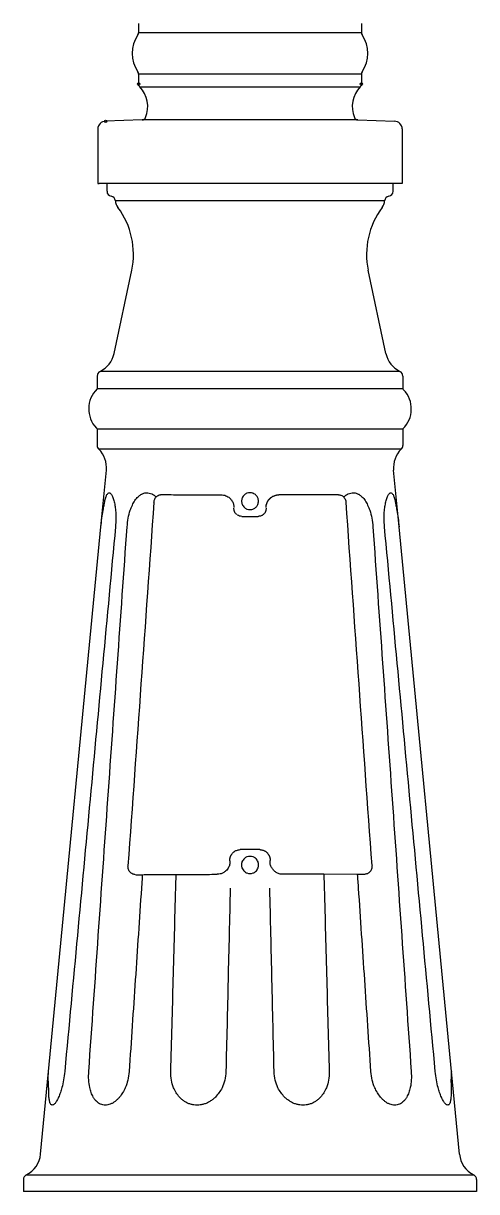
# Model space of a CAD drawing. Extents: x 0 to 170, y 0 to 429.
# Drawn here: x 51.5 to 79.7, y 42.4 to 115 of the extents above; entities that cross this region are included whole.
import ezdxf

# ---------------------------------------------------------------- set-up
doc = ezdxf.new("R2010")
doc.units = 0
doc.layers.add('LIVELLO_1', color=160, linetype='Continuous')

# ---------------------------------------------------------------- blocks, each defined once
blk = doc.blocks.new('AI9-BLK1')
at = {"layer": 'LIVELLO_1', "color": 7}
for p, q in [((-26.012, -99.455), (-26.012, -100.033)), ((-12.157, -99.455), (-12.157, -100.033)), ((-12.157, -100.033), (-26.012, -100.033)), ((-26.012, -102.605), (-26.012, -103.23)), ((-12.157, -102.605), (-26.012, -102.605)), ((-12.157, -102.605), (-12.157, -103.23)), ((-25.944, -103.4), (-12.227, -103.4)), ((-25.79, -105.456), (-28.067, -105.539)), ((-24.752, -105.456), (-25.79, -105.456)), ((-13.418, -105.456), (-24.752, -105.456)), ((-12.381, -105.456), (-13.418, -105.456)), ((-12.381, -105.456), (-10.104, -105.539)), ((-28.551, -106.02), (-28.551, -109.403)), ((-9.62, -106.02), (-9.62, -109.403)), ((-28.551, -109.403), (-28.475, -109.403)), ((-19.085, -109.403), (-28.475, -109.403)), ((-27.978, -109.889), (-27.978, -109.403)), ((-10.191, -109.403), (-27.978, -109.403)), ((-9.774, -109.403), (-19.085, -109.403)), ((-10.191, -109.889), (-10.191, -109.403)), ((-9.62, -109.403), (-9.774, -109.403)), ((-10.711, -110.489), (-27.459, -110.489)), ((-27.542, -119.979), (-26.441, -114.803)), ((-10.63, -119.979), (-11.73, -114.803)), ((-9.761, -121.088), (-28.41, -121.088)), ((-28.59, -121.376), (-28.59, -122.18)), ((-9.58, -121.376), (-9.58, -122.18)), ((-9.58, -122.18), (-28.59, -122.18)), ((-28.59, -124.662), (-28.59, -125.697)), ((-28.59, -124.662), (-9.58, -124.662)), ((-9.58, -124.662), (-9.58, -125.697)), ((-9.677, -125.921), (-28.493, -125.921)), ((-28.358, -130.754), (-28.017, -127.229)), ((-9.814, -130.754), (-10.152, -127.229)), ((-16.191, -128.762), (-17.283, -128.762)), ((-15.858, -128.762), (-16.191, -128.762)), ((-14.688, -128.762), (-15.858, -128.762)), ((-13.582, -128.758), (-14.688, -128.762)), ((-19.599, -130.102), (-18.854, -130.102)), ((-18.854, -130.102), (-18.572, -130.102)), ((-31.617, -164.602), (-28.358, -130.754)), ((-6.552, -164.602), (-9.814, -130.754)), ((-18.478, -150.813), (-19.69, -150.813)), ((-14.493, -152.345), (-17.039, -152.345)), ((-12.392, -152.35), (-14.493, -152.345)), ((-11.958, -152.35), (-12.392, -152.35)), ((-32.111, -169.737), (-31.617, -164.602)), ((-6.057, -169.737), (-6.552, -164.602)), ((-33.181, -171.318), (-33.181, -172.071)), ((-33.001, -171.028), (-5.168, -171.028)), ((-4.99, -171.318), (-4.99, -172.071)), ((-4.99, -172.071), (-33.181, -172.071))]:
    blk.add_line(p, q, dxfattribs=at)
for points in [[(-24.564, -128.743), (-24.494, -128.743), (-24.427, -128.743)], [(-25.991, -152.369), (-25.885, -152.369), (-25.782, -152.369)]]:
    blk.add_lwpolyline(points, dxfattribs=at)
for centre, major_axis, ratio in [((-26.012, -103.23), (0.0005, -0.0765), 0.977455), ((-12.159, -103.23), (0.0016, -0.0765), 0.976128), ((-28.066, -105.539), (0.0753, 0), 0.984077)]:
    blk.add_ellipse(centre, major_axis=major_axis, ratio=ratio, dxfattribs=at)
for points in [[(-26.055, -100.175), (-26.534, -100.862), (-26.534, -101.778), (-26.055, -102.471)], [(-26.055, -100.175), (-26.026, -100.133), (-26.012, -100.084), (-26.012, -100.033)], [(-12.157, -100.033), (-12.157, -100.084), (-12.142, -100.133), (-12.114, -100.175)], [(-12.114, -102.471), (-11.635, -101.778), (-11.635, -100.862), (-12.114, -100.175)], [(-26.012, -102.605), (-26.012, -102.556), (-26.026, -102.507), (-26.055, -102.471)], [(-12.114, -102.471), (-12.142, -102.507), (-12.157, -102.556), (-12.157, -102.605)], [(-26.012, -103.23), (-26.012, -103.298), (-25.987, -103.357), (-25.944, -103.4)], [(-25.575, -105.308), (-25.308, -104.657), (-25.451, -103.906), (-25.944, -103.4)], [(-12.227, -103.4), (-12.718, -103.906), (-12.863, -104.657), (-12.594, -105.308)], [(-12.227, -103.4), (-12.182, -103.357), (-12.157, -103.298), (-12.157, -103.23)], [(-28.067, -105.539), (-28.334, -105.539), (-28.551, -105.755), (-28.551, -106.02)], [(-25.79, -105.456), (-25.695, -105.456), (-25.612, -105.397), (-25.575, -105.308)], [(-12.594, -105.308), (-12.559, -105.397), (-12.474, -105.456), (-12.381, -105.456)], [(-9.62, -106.02), (-9.62, -105.755), (-9.837, -105.539), (-10.104, -105.539)], [(-27.978, -109.889), (-27.978, -110.043), (-27.87, -110.175), (-27.717, -110.204)], [(-27.459, -110.489), (-27.472, -110.347), (-27.576, -110.23), (-27.717, -110.204)], [(-10.452, -110.204), (-10.593, -110.23), (-10.699, -110.347), (-10.711, -110.489)], [(-10.452, -110.204), (-10.299, -110.175), (-10.191, -110.043), (-10.191, -109.889)], [(-27.459, -110.489), (-27.443, -110.639), (-27.389, -110.777), (-27.3, -110.898)], [(-27.459, -110.489), (-27.443, -110.639), (-27.389, -110.777), (-27.3, -110.898)], [(-26.441, -114.803), (-26.15, -113.435), (-26.463, -112.013), (-27.3, -110.898)], [(-10.868, -110.898), (-11.706, -112.013), (-12.02, -113.435), (-11.73, -114.803)], [(-10.868, -110.898), (-10.781, -110.777), (-10.725, -110.639), (-10.711, -110.489)], [(-28.41, -121.088), (-27.963, -120.87), (-27.644, -120.46), (-27.542, -119.979)], [(-10.63, -119.979), (-10.527, -120.46), (-10.206, -120.87), (-9.761, -121.088)], [(-28.41, -121.088), (-28.52, -121.141), (-28.59, -121.258), (-28.59, -121.376)], [(-9.58, -121.376), (-9.58, -121.258), (-9.65, -121.141), (-9.761, -121.088)], [(-28.59, -125.697), (-28.59, -125.779), (-28.555, -125.864), (-28.493, -125.921)], [(-28.017, -127.229), (-27.971, -126.744), (-28.147, -126.263), (-28.493, -125.921)], [(-9.677, -125.921), (-10.024, -126.263), (-10.199, -126.744), (-10.152, -127.229)], [(-9.677, -125.921), (-9.615, -125.864), (-9.58, -125.779), (-9.58, -125.697)], [(-33.001, -171.028), (-32.502, -170.78), (-32.165, -170.294), (-32.111, -169.737)], [(-6.057, -169.737), (-6.005, -170.294), (-5.669, -170.78), (-5.168, -171.028)], [(-33.001, -171.028), (-33.112, -171.085), (-33.181, -171.195), (-33.181, -171.318)], [(-4.99, -171.318), (-4.99, -171.195), (-5.057, -171.085), (-5.168, -171.028)]]:
    blk.add_open_spline(points, degree=3, dxfattribs=at)
for points, knots in [([(-28.59, -122.18), (-29.274, -122.837), (-29.297, -123.924), (-28.638, -124.611), (-28.622, -124.628), (-28.607, -124.645), (-28.59, -124.662)], [0, 0, 0, 0, 1, 1, 1, 2, 2, 2, 2]), ([(-9.58, -124.662), (-8.895, -124.005), (-8.873, -122.913), (-9.531, -122.231), (-9.547, -122.21), (-9.563, -122.192), (-9.58, -122.18)], [0, 0, 0, 0, 1, 1, 1, 2, 2, 2, 2]), ([(-28.358, -130.754), (-28.338, -130.572), (-28.319, -130.394), (-28.293, -130.214), (-28.271, -130.051), (-28.245, -129.89), (-28.219, -129.73), (-28.201, -129.625), (-28.184, -129.519), (-28.164, -129.415), (-28.147, -129.315), (-28.128, -129.22), (-28.104, -129.122), (-28.095, -129.078), (-28.085, -129.033), (-28.071, -128.991), (-28.06, -128.946), (-28.048, -128.904), (-28.032, -128.864), (-28.023, -128.834), (-28.013, -128.809), (-28.002, -128.781), (-27.988, -128.753), (-27.971, -128.728), (-27.954, -128.709), (-27.939, -128.688), (-27.924, -128.671), (-27.902, -128.662), (-27.884, -128.645), (-27.863, -128.639), (-27.843, -128.639), (-27.822, -128.639), (-27.8, -128.645), (-27.783, -128.662), (-27.76, -128.671), (-27.743, -128.688), (-27.729, -128.709), (-27.708, -128.728), (-27.692, -128.753), (-27.677, -128.781), (-27.661, -128.804), (-27.65, -128.834), (-27.637, -128.864), (-27.619, -128.904), (-27.605, -128.946), (-27.59, -128.987), (-27.574, -129.033), (-27.563, -129.074), (-27.551, -129.122), (-27.526, -129.215), (-27.505, -129.315), (-27.487, -129.415), (-27.47, -129.519), (-27.455, -129.625), (-27.446, -129.73), (-27.431, -129.894), (-27.422, -130.055), (-27.424, -130.218), (-27.427, -130.394), (-27.439, -130.572), (-27.451, -130.754)], [0, 0, 0, 0, 1, 1, 1, 2, 2, 2, 3, 3, 3, 4, 4, 4, 5, 5, 5, 6, 6, 6, 7, 7, 7, 8, 8, 8, 9, 9, 9, 10, 10, 10, 11, 11, 11, 12, 12, 12, 13, 13, 13, 14, 14, 14, 15, 15, 15, 16, 16, 16, 17, 17, 17, 18, 18, 18, 19, 19, 19, 20, 20, 20, 20]), ([(-26.728, -130.754), (-26.71, -130.568), (-26.691, -130.386), (-26.66, -130.208), (-26.627, -130.042), (-26.586, -129.879), (-26.532, -129.72), (-26.493, -129.61), (-26.447, -129.504), (-26.399, -129.402), (-26.352, -129.303), (-26.302, -129.209), (-26.241, -129.116), (-26.215, -129.074), (-26.185, -129.033), (-26.152, -128.991), (-26.12, -128.953), (-26.085, -128.914), (-26.049, -128.881), (-26.02, -128.853), (-25.991, -128.828), (-25.962, -128.804), (-25.931, -128.785), (-25.902, -128.764), (-25.875, -128.745)], [0, 0, 0, 0, 1, 1, 1, 2, 2, 2, 3, 3, 3, 4, 4, 4, 5, 5, 5, 6, 6, 6, 7, 7, 7, 8, 8, 8, 8]), ([(-25.059, -129.209), (-25.328, -132.974), (-25.597, -136.745), (-25.865, -140.514), (-26.134, -144.282), (-26.404, -148.053), (-26.673, -151.824)], [0, 0, 0, 0, 1, 1, 1, 2, 2, 2, 2]), ([(-25.875, -128.745), (-25.853, -128.732), (-25.831, -128.721), (-25.811, -128.711), (-25.788, -128.702), (-25.761, -128.688), (-25.736, -128.677), (-25.703, -128.669), (-25.664, -128.656), (-25.627, -128.645), (-25.59, -128.639), (-25.548, -128.635), (-25.512, -128.635), (-25.455, -128.635), (-25.403, -128.639), (-25.347, -128.651), (-25.295, -128.669), (-25.241, -128.681), (-25.191, -128.702), (-25.156, -128.719), (-25.123, -128.734), (-25.093, -128.758), (-25.061, -128.774), (-25.03, -128.798), (-25.001, -128.821), (-24.984, -128.834), (-24.97, -128.847), (-24.952, -128.864), (-24.941, -128.874), (-24.93, -128.885), (-24.92, -128.891)], [0, 0, 0, 0, 1, 1, 1, 2, 2, 2, 3, 3, 3, 4, 4, 4, 5, 5, 5, 6, 6, 6, 7, 7, 7, 8, 8, 8, 9, 9, 9, 10, 10, 10, 10]), ([(-25.059, -129.209), (-25.054, -129.184), (-25.049, -129.162), (-25.045, -129.139), (-25.038, -129.116), (-25.036, -129.095), (-25.03, -129.074)], [0, 0, 0, 0, 1, 1, 1, 2, 2, 2, 2]), ([(-25.03, -129.074), (-25.017, -129.039), (-25.003, -129.008), (-24.987, -128.976), (-24.967, -128.946), (-24.943, -128.919), (-24.92, -128.891)], [0, 0, 0, 0, 1, 1, 1, 2, 2, 2, 2]), ([(-24.92, -128.891), (-24.893, -128.868), (-24.867, -128.838), (-24.837, -128.819), (-24.806, -128.798), (-24.771, -128.785), (-24.738, -128.77)], [0, 0, 0, 0, 1, 1, 1, 2, 2, 2, 2]), ([(-24.738, -128.77), (-24.711, -128.764), (-24.687, -128.762), (-24.661, -128.758), (-24.635, -128.751), (-24.609, -128.745), (-24.583, -128.743)], [0, 0, 0, 0, 1, 1, 1, 2, 2, 2, 2]), ([(-24.427, -128.743), (-24.231, -128.743), (-24.036, -128.745), (-23.841, -128.751), (-23.645, -128.751), (-23.452, -128.751), (-23.257, -128.753)], [0, 0, 0, 0, 1, 1, 1, 2, 2, 2, 2]), ([(-23.257, -128.753), (-23.257, -128.753), (-23.018, -128.753), (-23.018, -128.753), (-23.018, -128.753), (-22.74, -128.753), (-22.74, -128.753), (-22.74, -128.753), (-22.375, -128.753), (-22.375, -128.753), (-22.242, -128.758), (-22.108, -128.758), (-21.973, -128.758)], [0, 0, 0, 0, 1, 1, 1, 2, 2, 2, 3, 3, 3, 4, 4, 4, 4]), ([(-21.973, -128.758), (-21.973, -128.758), (-21.43, -128.758), (-21.43, -128.758), (-21.248, -128.762), (-21.068, -128.762), (-20.886, -128.762)], [0, 0, 0, 0, 1, 1, 1, 2, 2, 2, 2]), ([(-20.883, -128.762), (-20.832, -128.762), (-20.78, -128.764), (-20.73, -128.774), (-20.682, -128.781), (-20.632, -128.794), (-20.589, -128.815), (-20.543, -128.832), (-20.502, -128.853), (-20.461, -128.879), (-20.426, -128.897), (-20.393, -128.925), (-20.361, -128.951), (-20.332, -128.976), (-20.307, -129.002), (-20.28, -129.029), (-20.274, -129.039), (-20.266, -129.05), (-20.256, -129.061), (-20.25, -129.067), (-20.245, -129.074), (-20.239, -129.08)], [0, 0, 0, 0, 1, 1, 1, 2, 2, 2, 3, 3, 3, 4, 4, 4, 5, 5, 5, 6, 6, 6, 7, 7, 7, 7]), ([(-20.239, -129.08), (-20.2, -129.143), (-20.161, -129.205), (-20.135, -129.269), (-20.111, -129.336), (-20.098, -129.408), (-20.085, -129.48)], [0, 0, 0, 0, 1, 1, 1, 2, 2, 2, 2]), ([(-19.085, -128.626), (-19.149, -128.628), (-19.214, -128.635), (-19.273, -128.656), (-19.33, -128.677), (-19.38, -128.709), (-19.425, -128.751), (-19.458, -128.781), (-19.488, -128.811), (-19.514, -128.851), (-19.541, -128.887), (-19.56, -128.925), (-19.577, -128.967), (-19.588, -128.997), (-19.597, -129.029), (-19.603, -129.061), (-19.607, -129.086), (-19.612, -129.122), (-19.612, -129.152), (-19.612, -129.184), (-19.607, -129.215), (-19.603, -129.245), (-19.597, -129.277), (-19.588, -129.309), (-19.577, -129.336), (-19.56, -129.377), (-19.541, -129.415), (-19.514, -129.451), (-19.488, -129.487), (-19.458, -129.525), (-19.425, -129.55), (-19.38, -129.591), (-19.33, -129.625), (-19.273, -129.644), (-19.214, -129.667), (-19.149, -129.673), (-19.085, -129.678)], [0, 0, 0, 0, 1, 1, 1, 2, 2, 2, 3, 3, 3, 4, 4, 4, 5, 5, 5, 6, 6, 6, 7, 7, 7, 8, 8, 8, 9, 9, 9, 10, 10, 10, 11, 11, 11, 12, 12, 12, 12]), ([(-18.884, -128.664), (-18.917, -128.651), (-18.95, -128.639), (-18.982, -128.635), (-19.017, -128.628), (-19.05, -128.626), (-19.085, -128.626)], [0, 0, 0, 0, 1, 1, 1, 2, 2, 2, 2]), ([(-18.863, -129.627), (-18.835, -129.614), (-18.808, -129.601), (-18.783, -129.58), (-18.756, -129.568), (-18.733, -129.542), (-18.711, -129.521), (-18.687, -129.498), (-18.667, -129.472), (-18.648, -129.442), (-18.628, -129.415), (-18.613, -129.385), (-18.6, -129.351), (-18.588, -129.322), (-18.576, -129.29), (-18.57, -129.256), (-18.563, -129.222), (-18.559, -129.186), (-18.559, -129.152), (-18.559, -129.116), (-18.563, -129.08), (-18.57, -129.05), (-18.576, -129.01), (-18.585, -128.98), (-18.6, -128.951), (-18.613, -128.914), (-18.628, -128.887), (-18.648, -128.857), (-18.667, -128.828), (-18.689, -128.802), (-18.715, -128.779), (-18.739, -128.753), (-18.765, -128.732), (-18.793, -128.711), (-18.822, -128.694), (-18.854, -128.681), (-18.884, -128.664)], [0, 0, 0, 0, 1, 1, 1, 2, 2, 2, 3, 3, 3, 4, 4, 4, 5, 5, 5, 6, 6, 6, 7, 7, 7, 8, 8, 8, 9, 9, 9, 10, 10, 10, 11, 11, 11, 12, 12, 12, 12]), ([(-18.083, -129.48), (-18.079, -129.438), (-18.073, -129.402), (-18.064, -129.36), (-18.054, -129.322), (-18.038, -129.283), (-18.023, -129.245)], [0, 0, 0, 0, 1, 1, 1, 2, 2, 2, 2]), ([(-18.079, -129.442), (-18.073, -129.408), (-18.068, -129.373), (-18.06, -129.343), (-18.049, -129.311), (-18.035, -129.277), (-18.023, -129.245)], [0, 0, 0, 0, 1, 1, 1, 2, 2, 2, 2]), ([(-18.023, -129.245), (-18.023, -129.245), (-18.023, -129.243), (-18.021, -129.239), (-18.021, -129.239), (-18.019, -129.235), (-18.019, -129.235), (-18.019, -129.232), (-18.016, -129.228), (-18.016, -129.228), (-18.014, -129.226), (-18.014, -129.226), (-18.012, -129.222), (-18.012, -129.222), (-18.012, -129.22), (-18.01, -129.215), (-18.01, -129.215), (-18.008, -129.211), (-18.008, -129.209), (-18.008, -129.209), (-18.006, -129.205), (-18.004, -129.205), (-18.004, -129.201), (-18.004, -129.197), (-18.004, -129.197), (-18.001, -129.197), (-18.001, -129.192), (-18.001, -129.192), (-17.999, -129.19), (-17.996, -129.186), (-17.996, -129.186), (-17.996, -129.184), (-17.994, -129.184), (-17.992, -129.184), (-17.992, -129.18), (-17.992, -129.175), (-17.992, -129.175), (-17.99, -129.173), (-17.99, -129.173), (-17.988, -129.173), (-17.988, -129.169), (-17.986, -129.167), (-17.986, -129.167), (-17.986, -129.167), (-17.984, -129.162), (-17.982, -129.162), (-17.982, -129.16), (-17.982, -129.16), (-17.979, -129.156), (-17.979, -129.156), (-17.977, -129.152), (-17.977, -129.152), (-17.977, -129.152), (-17.975, -129.15), (-17.975, -129.146), (-17.975, -129.146), (-17.973, -129.146), (-17.971, -129.143), (-17.971, -129.143), (-17.971, -129.143), (-17.971, -129.139), (-17.967, -129.137), (-17.967, -129.137), (-17.967, -129.137), (-17.967, -129.137), (-17.964, -129.133), (-17.964, -129.133), (-17.962, -129.129), (-17.962, -129.127), (-17.96, -129.127), (-17.96, -129.127), (-17.96, -129.122), (-17.96, -129.122), (-17.958, -129.122), (-17.956, -129.122), (-17.956, -129.12), (-17.956, -129.116), (-17.954, -129.116), (-17.954, -129.116), (-17.951, -129.11), (-17.951, -129.11), (-17.951, -129.11), (-17.949, -129.107), (-17.946, -129.107), (-17.946, -129.103), (-17.946, -129.103), (-17.944, -129.103), (-17.944, -129.101), (-17.942, -129.101), (-17.942, -129.101), (-17.94, -129.097), (-17.94, -129.095), (-17.94, -129.095), (-17.938, -129.095), (-17.938, -129.095), (-17.936, -129.09), (-17.936, -129.09), (-17.936, -129.09), (-17.934, -129.09), (-17.934, -129.09), (-17.934, -129.09), (-17.934, -129.086), (-17.934, -129.086), (-17.934, -129.086), (-17.932, -129.084), (-17.932, -129.084), (-17.932, -129.084), (-17.929, -129.084), (-17.929, -129.084), (-17.929, -129.084), (-17.929, -129.08), (-17.929, -129.08), (-17.929, -129.08), (-17.927, -129.08), (-17.927, -129.08), (-17.925, -129.078), (-17.925, -129.078), (-17.925, -129.078), (-17.925, -129.078), (-17.923, -129.074), (-17.923, -129.074), (-17.923, -129.074), (-17.921, -129.069), (-17.921, -129.069), (-17.921, -129.069), (-17.919, -129.069), (-17.919, -129.069), (-17.919, -129.069), (-17.919, -129.069), (-17.919, -129.067), (-17.919, -129.067), (-17.917, -129.067), (-17.917, -129.067), (-17.917, -129.063), (-17.915, -129.063), (-17.915, -129.063), (-17.915, -129.063), (-17.915, -129.063), (-17.915, -129.063), (-17.915, -129.063), (-17.915, -129.063), (-17.915, -129.061), (-17.915, -129.061), (-17.913, -129.061), (-17.913, -129.061), (-17.913, -129.061), (-17.91, -129.061), (-17.91, -129.061), (-17.91, -129.061), (-17.91, -129.057), (-17.91, -129.057), (-17.91, -129.057), (-17.908, -129.057), (-17.908, -129.057), (-17.908, -129.057), (-17.908, -129.052), (-17.908, -129.052)], [0, 0, 0, 0, 1, 1, 1, 2, 2, 2, 3, 3, 3, 4, 4, 4, 5, 5, 5, 6, 6, 6, 7, 7, 7, 8, 8, 8, 9, 9, 9, 10, 10, 10, 11, 11, 11, 12, 12, 12, 13, 13, 13, 14, 14, 14, 15, 15, 15, 16, 16, 16, 17, 17, 17, 18, 18, 18, 19, 19, 19, 20, 20, 20, 21, 21, 21, 22, 22, 22, 23, 23, 23, 24, 24, 24, 25, 25, 25, 26, 26, 26, 27, 27, 27, 28, 28, 28, 29, 29, 29, 30, 30, 30, 31, 31, 31, 32, 32, 32, 33, 33, 33, 34, 34, 34, 35, 35, 35, 36, 36, 36, 37, 37, 37, 38, 38, 38, 39, 39, 39, 40, 40, 40, 41, 41, 41, 42, 42, 42, 43, 43, 43, 44, 44, 44, 45, 45, 45, 46, 46, 46, 47, 47, 47, 48, 48, 48, 49, 49, 49, 50, 50, 50, 51, 51, 51, 52, 52, 52, 52]), ([(-18.023, -129.245), (-18.016, -129.232), (-18.01, -129.215), (-18.001, -129.197), (-17.994, -129.184), (-17.984, -129.167), (-17.975, -129.152), (-17.967, -129.137), (-17.956, -129.12), (-17.944, -129.101), (-17.934, -129.084), (-17.921, -129.069), (-17.908, -129.052)], [0, 0, 0, 0, 1, 1, 1, 2, 2, 2, 3, 3, 3, 4, 4, 4, 4]), ([(-17.908, -129.052), (-17.903, -129.05), (-17.899, -129.044), (-17.895, -129.039), (-17.888, -129.029), (-17.882, -129.023), (-17.873, -129.014), (-17.865, -129.004), (-17.853, -128.993), (-17.842, -128.984), (-17.834, -128.976), (-17.824, -128.967), (-17.812, -128.957), (-17.799, -128.946), (-17.784, -128.936), (-17.77, -128.921), (-17.758, -128.914), (-17.745, -128.904), (-17.732, -128.897)], [0, 0, 0, 0, 1, 1, 1, 2, 2, 2, 3, 3, 3, 4, 4, 4, 5, 5, 5, 6, 6, 6, 6]), ([(-17.908, -129.052), (-17.903, -129.05), (-17.899, -129.044), (-17.895, -129.039), (-17.892, -129.035), (-17.888, -129.029), (-17.884, -129.027), (-17.88, -129.023), (-17.875, -129.018), (-17.871, -129.01), (-17.869, -129.008), (-17.865, -129.004), (-17.86, -129.002), (-17.857, -128.997), (-17.853, -128.993), (-17.851, -128.991), (-17.847, -128.987), (-17.842, -128.984), (-17.838, -128.98), (-17.836, -128.976), (-17.832, -128.974), (-17.828, -128.969), (-17.826, -128.967), (-17.821, -128.963), (-17.819, -128.961), (-17.814, -128.957), (-17.81, -128.957), (-17.808, -128.951), (-17.803, -128.951), (-17.801, -128.946), (-17.797, -128.944), (-17.795, -128.94), (-17.791, -128.936), (-17.786, -128.936), (-17.784, -128.934), (-17.78, -128.927), (-17.776, -128.925), (-17.776, -128.925), (-17.774, -128.925), (-17.77, -128.921), (-17.768, -128.921), (-17.766, -128.919), (-17.766, -128.919), (-17.762, -128.914), (-17.76, -128.914), (-17.76, -128.914), (-17.758, -128.914), (-17.756, -128.91), (-17.754, -128.908), (-17.754, -128.908), (-17.751, -128.908), (-17.751, -128.908), (-17.747, -128.904), (-17.745, -128.904), (-17.745, -128.904), (-17.745, -128.904), (-17.743, -128.902), (-17.741, -128.902), (-17.741, -128.902), (-17.739, -128.897), (-17.739, -128.897), (-17.739, -128.897), (-17.734, -128.897), (-17.734, -128.897), (-17.734, -128.897), (-17.732, -128.897), (-17.732, -128.897)], [0, 0, 0, 0, 1, 1, 1, 2, 2, 2, 3, 3, 3, 4, 4, 4, 5, 5, 5, 6, 6, 6, 7, 7, 7, 8, 8, 8, 9, 9, 9, 10, 10, 10, 11, 11, 11, 12, 12, 12, 13, 13, 13, 14, 14, 14, 15, 15, 15, 16, 16, 16, 17, 17, 17, 18, 18, 18, 19, 19, 19, 20, 20, 20, 21, 21, 21, 22, 22, 22, 22]), ([(-17.732, -128.897), (-17.697, -128.874), (-17.662, -128.853), (-17.625, -128.834), (-17.588, -128.819), (-17.55, -128.804), (-17.511, -128.792)], [0, 0, 0, 0, 1, 1, 1, 2, 2, 2, 2]), ([(-17.732, -128.897), (-17.721, -128.887), (-17.71, -128.885), (-17.7, -128.874), (-17.685, -128.868), (-17.671, -128.857), (-17.656, -128.851), (-17.634, -128.838), (-17.61, -128.828), (-17.588, -128.819), (-17.563, -128.809), (-17.536, -128.802), (-17.511, -128.792)], [0, 0, 0, 0, 1, 1, 1, 2, 2, 2, 3, 3, 3, 4, 4, 4, 4]), ([(-17.511, -128.792), (-17.476, -128.785), (-17.439, -128.774), (-17.402, -128.77), (-17.366, -128.764), (-17.326, -128.762), (-17.289, -128.762)], [0, 0, 0, 0, 1, 1, 1, 2, 2, 2, 2]), ([(-17.511, -128.792), (-17.495, -128.787), (-17.48, -128.785), (-17.465, -128.781), (-17.449, -128.779), (-17.434, -128.774), (-17.42, -128.77)], [0, 0, 0, 0, 1, 1, 1, 2, 2, 2, 2]), ([(-13.582, -128.758), (-13.557, -128.762), (-13.532, -128.768), (-13.505, -128.77), (-13.48, -128.774), (-13.453, -128.781), (-13.429, -128.785)], [0, 0, 0, 0, 1, 1, 1, 2, 2, 2, 2]), ([(-13.429, -128.785), (-13.397, -128.798), (-13.364, -128.811), (-13.336, -128.832), (-13.308, -128.851), (-13.282, -128.874), (-13.256, -128.897)], [0, 0, 0, 0, 1, 1, 1, 2, 2, 2, 2]), ([(-13.256, -128.897), (-13.244, -128.887), (-13.234, -128.879), (-13.221, -128.868), (-13.204, -128.853), (-13.188, -128.834), (-13.169, -128.821), (-13.141, -128.798), (-13.11, -128.779), (-13.08, -128.758), (-13.047, -128.734), (-13.012, -128.719), (-12.979, -128.702), (-12.928, -128.681), (-12.874, -128.669), (-12.822, -128.651), (-12.768, -128.639), (-12.714, -128.635), (-12.658, -128.635), (-12.62, -128.635), (-12.581, -128.639), (-12.542, -128.645), (-12.505, -128.656), (-12.468, -128.669), (-12.433, -128.677), (-12.407, -128.688), (-12.383, -128.702), (-12.357, -128.711), (-12.337, -128.721), (-12.316, -128.732), (-12.296, -128.745)], [0, 0, 0, 0, 1, 1, 1, 2, 2, 2, 3, 3, 3, 4, 4, 4, 5, 5, 5, 6, 6, 6, 7, 7, 7, 8, 8, 8, 9, 9, 9, 10, 10, 10, 10]), ([(-13.256, -128.897), (-13.23, -128.925), (-13.206, -128.957), (-13.186, -128.987), (-13.167, -129.018), (-13.151, -129.052), (-13.139, -129.086)], [0, 0, 0, 0, 1, 1, 1, 2, 2, 2, 2]), ([(-13.139, -129.086), (-13.134, -129.11), (-13.13, -129.133), (-13.126, -129.152), (-13.119, -129.175), (-13.115, -129.197), (-13.11, -129.222)], [0, 0, 0, 0, 1, 1, 1, 2, 2, 2, 2]), ([(-11.498, -151.8), (-11.767, -148.038), (-12.036, -144.273), (-12.306, -140.51), (-12.573, -136.75), (-12.841, -132.985), (-13.11, -129.222)], [0, 0, 0, 0, 1, 1, 1, 2, 2, 2, 2]), ([(-12.296, -128.745), (-12.268, -128.764), (-12.238, -128.785), (-12.21, -128.804), (-12.179, -128.828), (-12.149, -128.853), (-12.123, -128.881), (-12.084, -128.914), (-12.051, -128.953), (-12.016, -128.991), (-11.984, -129.033), (-11.956, -129.074), (-11.927, -129.116), (-11.869, -129.209), (-11.817, -129.303), (-11.771, -129.402), (-11.721, -129.504), (-11.676, -129.61), (-11.639, -129.72), (-11.585, -129.879), (-11.541, -130.042), (-11.511, -130.208), (-11.478, -130.386), (-11.459, -130.568), (-11.442, -130.754)], [0, 0, 0, 0, 1, 1, 1, 2, 2, 2, 3, 3, 3, 4, 4, 4, 5, 5, 5, 6, 6, 6, 7, 7, 7, 8, 8, 8, 8]), ([(-10.719, -130.754), (-10.731, -130.572), (-10.744, -130.394), (-10.744, -130.218), (-10.748, -130.055), (-10.74, -129.894), (-10.723, -129.73), (-10.713, -129.625), (-10.699, -129.519), (-10.682, -129.415), (-10.664, -129.315), (-10.644, -129.215), (-10.618, -129.122), (-10.605, -129.074), (-10.595, -129.033), (-10.579, -128.987), (-10.566, -128.946), (-10.549, -128.904), (-10.531, -128.864), (-10.52, -128.832), (-10.508, -128.804), (-10.495, -128.781), (-10.479, -128.753), (-10.462, -128.728), (-10.442, -128.709), (-10.425, -128.688), (-10.408, -128.671), (-10.388, -128.662), (-10.369, -128.645), (-10.347, -128.639), (-10.328, -128.639), (-10.305, -128.639), (-10.286, -128.645), (-10.269, -128.662), (-10.247, -128.671), (-10.232, -128.688), (-10.214, -128.709), (-10.197, -128.728), (-10.182, -128.753), (-10.169, -128.781), (-10.158, -128.809), (-10.148, -128.834), (-10.139, -128.864), (-10.123, -128.904), (-10.11, -128.946), (-10.098, -128.991), (-10.087, -129.033), (-10.073, -129.078), (-10.065, -129.122), (-10.044, -129.22), (-10.024, -129.315), (-10.006, -129.415), (-9.986, -129.519), (-9.969, -129.625), (-9.952, -129.73), (-9.926, -129.89), (-9.899, -130.051), (-9.878, -130.214), (-9.852, -130.394), (-9.833, -130.572), (-9.814, -130.754)], [0, 0, 0, 0, 1, 1, 1, 2, 2, 2, 3, 3, 3, 4, 4, 4, 5, 5, 5, 6, 6, 6, 7, 7, 7, 8, 8, 8, 9, 9, 9, 10, 10, 10, 11, 11, 11, 12, 12, 12, 13, 13, 13, 14, 14, 14, 15, 15, 15, 16, 16, 16, 17, 17, 17, 18, 18, 18, 19, 19, 19, 20, 20, 20, 20]), ([(-20.09, -129.442), (-20.09, -129.459), (-20.087, -129.476), (-20.087, -129.493), (-20.087, -129.51), (-20.085, -129.527), (-20.085, -129.548)], [0, 0, 0, 0, 1, 1, 1, 2, 2, 2, 2]), ([(-20.053, -129.79), (-20.061, -129.76), (-20.072, -129.726), (-20.079, -129.697), (-20.083, -129.663), (-20.083, -129.631), (-20.083, -129.597)], [0, 0, 0, 0, 1, 1, 1, 2, 2, 2, 2]), ([(-20.009, -129.877), (-20.015, -129.866), (-20.024, -129.849), (-20.03, -129.837), (-20.038, -129.818), (-20.046, -129.803), (-20.053, -129.79)], [0, 0, 0, 0, 1, 1, 1, 2, 2, 2, 2]), ([(-19.905, -129.991), (-19.924, -129.979), (-19.944, -129.96), (-19.961, -129.943), (-19.978, -129.919), (-19.994, -129.9), (-20.009, -129.877)], [0, 0, 0, 0, 1, 1, 1, 2, 2, 2, 2]), ([(-19.085, -129.678), (-19.046, -129.673), (-19.008, -129.673), (-18.971, -129.667), (-18.934, -129.661), (-18.899, -129.642), (-18.863, -129.627)], [0, 0, 0, 0, 1, 1, 1, 2, 2, 2, 2]), ([(-18.162, -129.879), (-18.176, -129.9), (-18.192, -129.919), (-18.209, -129.943), (-18.225, -129.96), (-18.246, -129.979), (-18.263, -129.991)], [0, 0, 0, 0, 1, 1, 1, 2, 2, 2, 2]), ([(-18.116, -129.79), (-18.124, -129.803), (-18.131, -129.82), (-18.14, -129.837), (-18.147, -129.849), (-18.153, -129.866), (-18.162, -129.879)], [0, 0, 0, 0, 1, 1, 1, 2, 2, 2, 2]), ([(-18.088, -129.597), (-18.088, -129.631), (-18.088, -129.663), (-18.093, -129.697), (-18.099, -129.726), (-18.11, -129.76), (-18.116, -129.79)], [0, 0, 0, 0, 1, 1, 1, 2, 2, 2, 2]), ([(-18.083, -129.548), (-18.083, -129.527), (-18.083, -129.51), (-18.083, -129.493), (-18.081, -129.476), (-18.079, -129.459), (-18.079, -129.442)], [0, 0, 0, 0, 1, 1, 1, 2, 2, 2, 2]), ([(-19.599, -130.102), (-19.649, -130.099), (-19.696, -130.095), (-19.742, -130.083), (-19.79, -130.066), (-19.831, -130.042), (-19.874, -130.019)], [0, 0, 0, 0, 1, 1, 1, 2, 2, 2, 2]), ([(-18.474, -130.093), (-18.491, -130.095), (-18.507, -130.095), (-18.524, -130.095), (-18.539, -130.099), (-18.555, -130.102), (-18.572, -130.102)], [0, 0, 0, 0, 1, 1, 1, 2, 2, 2, 2]), ([(-18.263, -129.991), (-18.273, -130), (-18.281, -130.006), (-18.29, -130.013), (-18.301, -130.021), (-18.311, -130.032), (-18.325, -130.036), (-18.346, -130.048), (-18.368, -130.061), (-18.39, -130.068), (-18.416, -130.078), (-18.446, -130.085), (-18.474, -130.093)], [0, 0, 0, 0, 1, 1, 1, 2, 2, 2, 3, 3, 3, 4, 4, 4, 4]), ([(-27.451, -130.754), (-27.978, -136.395), (-28.506, -142.034), (-29.03, -147.677), (-29.558, -153.32), (-30.084, -158.964), (-30.608, -164.602)], [0, 0, 0, 0, 1, 1, 1, 2, 2, 2, 2]), ([(-29.113, -164.602), (-28.716, -158.964), (-28.321, -153.32), (-27.924, -147.677), (-27.526, -142.034), (-27.129, -136.395), (-26.728, -130.754)], [0, 0, 0, 0, 1, 1, 1, 2, 2, 2, 2]), ([(-11.442, -130.754), (-11.042, -136.395), (-10.642, -142.034), (-10.245, -147.677), (-9.847, -153.32), (-9.453, -158.964), (-9.058, -164.602)], [0, 0, 0, 0, 1, 1, 1, 2, 2, 2, 2]), ([(-7.562, -164.602), (-8.087, -158.964), (-8.613, -153.32), (-9.138, -147.677), (-9.665, -142.034), (-10.191, -136.395), (-10.719, -130.754)], [0, 0, 0, 0, 1, 1, 1, 2, 2, 2, 2]), ([(-20.272, -151.184), (-20.266, -151.167), (-20.259, -151.158), (-20.254, -151.148), (-20.248, -151.135), (-20.239, -151.12), (-20.233, -151.109), (-20.222, -151.097), (-20.21, -151.078), (-20.2, -151.065), (-20.189, -151.048), (-20.179, -151.035), (-20.165, -151.025), (-20.15, -151.008), (-20.135, -150.993), (-20.119, -150.978), (-20.102, -150.965), (-20.087, -150.951), (-20.07, -150.942), (-20.046, -150.921), (-20.022, -150.906), (-19.998, -150.891), (-19.972, -150.879), (-19.947, -150.868), (-19.92, -150.859), (-19.883, -150.842), (-19.848, -150.832), (-19.812, -150.828), (-19.773, -150.817), (-19.731, -150.817), (-19.69, -150.813)], [0, 0, 0, 0, 1, 1, 1, 2, 2, 2, 3, 3, 3, 4, 4, 4, 5, 5, 5, 6, 6, 6, 7, 7, 7, 8, 8, 8, 9, 9, 9, 10, 10, 10, 10]), ([(-18.478, -150.813), (-18.466, -150.813), (-18.453, -150.817), (-18.439, -150.817), (-18.425, -150.817), (-18.414, -150.817), (-18.4, -150.821)], [0, 0, 0, 0, 1, 1, 1, 2, 2, 2, 2]), ([(-18.4, -150.821), (-18.37, -150.826), (-18.342, -150.828), (-18.313, -150.838), (-18.286, -150.842), (-18.259, -150.851), (-18.234, -150.862), (-18.214, -150.872), (-18.19, -150.883), (-18.168, -150.891), (-18.147, -150.906), (-18.124, -150.921), (-18.105, -150.936), (-18.088, -150.948), (-18.07, -150.961), (-18.054, -150.976), (-18.038, -150.989), (-18.021, -151.008), (-18.006, -151.02), (-17.992, -151.035), (-17.982, -151.048), (-17.971, -151.065), (-17.96, -151.078), (-17.949, -151.097), (-17.938, -151.109), (-17.929, -151.12), (-17.923, -151.135), (-17.917, -151.148), (-17.91, -151.158), (-17.905, -151.171), (-17.899, -151.184)], [0, 0, 0, 0, 1, 1, 1, 2, 2, 2, 3, 3, 3, 4, 4, 4, 5, 5, 5, 6, 6, 6, 7, 7, 7, 8, 8, 8, 9, 9, 9, 10, 10, 10, 10]), ([(-20.332, -151.5), (-20.332, -151.582), (-20.335, -151.665), (-20.355, -151.748), (-20.372, -151.82), (-20.402, -151.894), (-20.441, -151.958), (-20.469, -152.002), (-20.5, -152.042), (-20.533, -152.081), (-20.564, -152.116), (-20.599, -152.146), (-20.637, -152.178), (-20.656, -152.193), (-20.674, -152.206), (-20.693, -152.216), (-20.71, -152.229), (-20.73, -152.239), (-20.749, -152.252)], [0, 0, 0, 0, 1, 1, 1, 2, 2, 2, 3, 3, 3, 4, 4, 4, 5, 5, 5, 6, 6, 6, 6]), ([(-20.332, -151.5), (-20.332, -151.459), (-20.332, -151.419), (-20.33, -151.379), (-20.326, -151.347), (-20.317, -151.313), (-20.309, -151.283), (-20.305, -151.26), (-20.295, -151.241), (-20.289, -151.224), (-20.285, -151.209), (-20.276, -151.197), (-20.272, -151.184)], [0, 0, 0, 0, 1, 1, 1, 2, 2, 2, 3, 3, 3, 4, 4, 4, 4]), ([(-19.085, -151.23), (-19.149, -151.235), (-19.216, -151.241), (-19.278, -151.264), (-19.334, -151.283), (-19.386, -151.317), (-19.429, -151.357), (-19.464, -151.389), (-19.495, -151.419), (-19.52, -151.459), (-19.547, -151.495), (-19.568, -151.533), (-19.584, -151.576), (-19.597, -151.605), (-19.605, -151.638), (-19.612, -151.671), (-19.618, -151.701), (-19.62, -151.735), (-19.62, -151.765), (-19.62, -151.798), (-19.618, -151.83), (-19.612, -151.86), (-19.605, -151.892), (-19.597, -151.923), (-19.584, -151.953), (-19.568, -151.993), (-19.547, -152.034), (-19.52, -152.07), (-19.495, -152.11), (-19.464, -152.142), (-19.431, -152.174), (-19.386, -152.212), (-19.334, -152.246), (-19.278, -152.265), (-19.216, -152.288), (-19.149, -152.294), (-19.085, -152.299)], [0, 0, 0, 0, 1, 1, 1, 2, 2, 2, 3, 3, 3, 4, 4, 4, 5, 5, 5, 6, 6, 6, 7, 7, 7, 8, 8, 8, 9, 9, 9, 10, 10, 10, 11, 11, 11, 12, 12, 12, 12]), ([(-19.085, -152.299), (-19.019, -152.294), (-18.954, -152.288), (-18.891, -152.265), (-18.837, -152.246), (-18.783, -152.212), (-18.739, -152.174), (-18.704, -152.142), (-18.674, -152.11), (-18.648, -152.07), (-18.622, -152.034), (-18.602, -151.993), (-18.585, -151.953), (-18.574, -151.923), (-18.565, -151.892), (-18.559, -151.86), (-18.553, -151.83), (-18.549, -151.798), (-18.549, -151.765), (-18.549, -151.735), (-18.553, -151.701), (-18.559, -151.671), (-18.565, -151.638), (-18.574, -151.605), (-18.585, -151.576), (-18.602, -151.533), (-18.622, -151.495), (-18.648, -151.459), (-18.674, -151.419), (-18.704, -151.389), (-18.739, -151.357), (-18.783, -151.317), (-18.837, -151.283), (-18.891, -151.264), (-18.954, -151.241), (-19.019, -151.235), (-19.085, -151.23)], [0, 0, 0, 0, 1, 1, 1, 2, 2, 2, 3, 3, 3, 4, 4, 4, 5, 5, 5, 6, 6, 6, 7, 7, 7, 8, 8, 8, 9, 9, 9, 10, 10, 10, 11, 11, 11, 12, 12, 12, 12]), ([(-17.899, -151.184), (-17.892, -151.197), (-17.886, -151.209), (-17.882, -151.224), (-17.873, -151.241), (-17.867, -151.26), (-17.86, -151.283), (-17.851, -151.313), (-17.842, -151.347), (-17.84, -151.379), (-17.836, -151.419), (-17.838, -151.459), (-17.838, -151.495)], [0, 0, 0, 0, 1, 1, 1, 2, 2, 2, 3, 3, 3, 4, 4, 4, 4]), ([(-17.039, -152.345), (-17.118, -152.339), (-17.196, -152.335), (-17.269, -152.316), (-17.337, -152.299), (-17.399, -152.263), (-17.461, -152.225), (-17.517, -152.188), (-17.571, -152.142), (-17.619, -152.093), (-17.665, -152.042), (-17.708, -151.987), (-17.743, -151.926), (-17.778, -151.864), (-17.805, -151.798), (-17.821, -151.731), (-17.838, -151.654), (-17.838, -151.576), (-17.838, -151.495)], [0, 0, 0, 0, 1, 1, 1, 2, 2, 2, 3, 3, 3, 4, 4, 4, 5, 5, 5, 6, 6, 6, 6]), ([(-26.664, -151.983), (-26.664, -151.958), (-26.667, -151.934), (-26.669, -151.911), (-26.671, -151.883), (-26.671, -151.86), (-26.673, -151.835)], [0, 0, 0, 0, 1, 1, 1, 2, 2, 2, 2]), ([(-26.38, -152.335), (-26.447, -152.294), (-26.519, -152.252), (-26.565, -152.195), (-26.613, -152.136), (-26.639, -152.059), (-26.664, -151.983)], [0, 0, 0, 0, 1, 1, 1, 2, 2, 2, 2]), ([(-26.211, -152.371), (-26.237, -152.364), (-26.265, -152.358), (-26.293, -152.352), (-26.324, -152.345), (-26.352, -152.339), (-26.38, -152.335)], [0, 0, 0, 0, 1, 1, 1, 2, 2, 2, 2]), ([(-26.187, -152.371), (-26.155, -152.371), (-26.122, -152.369), (-26.089, -152.369), (-26.089, -152.369), (-25.991, -152.369), (-25.991, -152.369)], [0, 0, 0, 0, 1, 1, 1, 2, 2, 2, 2]), ([(-25.782, -152.369), (-25.79, -152.504), (-25.798, -152.647), (-25.807, -152.791), (-25.818, -152.928), (-25.827, -153.068), (-25.838, -153.215)], [0, 0, 0, 0, 1, 1, 1, 2, 2, 2, 2]), ([(-25.782, -152.369), (-25.471, -152.364), (-25.16, -152.36), (-24.852, -152.36), (-24.544, -152.358), (-24.235, -152.358), (-23.925, -152.358)], [0, 0, 0, 0, 1, 1, 1, 2, 2, 2, 2]), ([(-23.925, -152.358), (-23.925, -152.358), (-23.87, -152.358), (-23.87, -152.358), (-23.853, -152.358), (-23.834, -152.352), (-23.814, -152.352), (-23.814, -152.352), (-23.75, -152.352), (-23.75, -152.352), (-23.75, -152.352), (-23.677, -152.352), (-23.677, -152.352)], [0, 0, 0, 0, 1, 1, 1, 2, 2, 2, 3, 3, 3, 4, 4, 4, 4]), ([(-23.702, -153.215), (-23.698, -153.068), (-23.692, -152.928), (-23.688, -152.782), (-23.686, -152.64), (-23.682, -152.498), (-23.677, -152.352)], [0, 0, 0, 0, 1, 1, 1, 2, 2, 2, 2]), ([(-23.677, -152.352), (-23.255, -152.352), (-22.829, -152.35), (-22.403, -152.35), (-21.981, -152.35), (-21.554, -152.35), (-21.132, -152.345)], [0, 0, 0, 0, 1, 1, 1, 2, 2, 2, 2]), ([(-20.749, -152.252), (-20.808, -152.278), (-20.869, -152.309), (-20.931, -152.322), (-20.997, -152.339), (-21.064, -152.341), (-21.132, -152.345)], [0, 0, 0, 0, 1, 1, 1, 2, 2, 2, 2]), ([(-14.493, -152.345), (-14.489, -152.492), (-14.485, -152.636), (-14.48, -152.78), (-14.478, -152.926), (-14.474, -153.068), (-14.469, -153.215)], [0, 0, 0, 0, 1, 1, 1, 2, 2, 2, 2]), ([(-12.333, -153.215), (-12.342, -153.068), (-12.351, -152.926), (-12.362, -152.78), (-12.372, -152.636), (-12.381, -152.494), (-12.392, -152.35)], [0, 0, 0, 0, 1, 1, 1, 2, 2, 2, 2]), ([(-11.788, -152.316), (-11.817, -152.318), (-11.844, -152.324), (-11.873, -152.333), (-11.902, -152.339), (-11.929, -152.341), (-11.958, -152.35)], [0, 0, 0, 0, 1, 1, 1, 2, 2, 2, 2]), ([(-11.508, -151.964), (-11.533, -152.04), (-11.558, -152.112), (-11.606, -152.174), (-11.651, -152.233), (-11.721, -152.276), (-11.788, -152.316)], [0, 0, 0, 0, 1, 1, 1, 2, 2, 2, 2]), ([(-11.498, -151.818), (-11.498, -151.841), (-11.5, -151.864), (-11.502, -151.888), (-11.504, -151.913), (-11.506, -151.936), (-11.508, -151.964)], [0, 0, 0, 0, 1, 1, 1, 2, 2, 2, 2]), ([(-25.838, -153.215), (-25.964, -155.108), (-26.091, -157.009), (-26.219, -158.906), (-26.348, -160.808), (-26.474, -162.705), (-26.602, -164.602)], [0, 0, 0, 0, 1, 1, 1, 2, 2, 2, 2]), ([(-24.009, -164.602), (-23.957, -162.705), (-23.908, -160.808), (-23.856, -158.906), (-23.804, -157.009), (-23.754, -155.112), (-23.702, -153.215)], [0, 0, 0, 0, 1, 1, 1, 2, 2, 2, 2]), ([(-20.317, -153.215), (-20.361, -155.112), (-20.404, -157.009), (-20.45, -158.911), (-20.493, -160.808), (-20.537, -162.705), (-20.583, -164.602)], [0, 0, 0, 0, 1, 1, 1, 2, 2, 2, 2]), ([(-17.588, -164.602), (-17.634, -162.705), (-17.675, -160.808), (-17.719, -158.911), (-17.764, -157.009), (-17.81, -155.112), (-17.851, -153.215)], [0, 0, 0, 0, 1, 1, 1, 2, 2, 2, 2]), ([(-14.469, -153.215), (-14.417, -155.112), (-14.365, -157.009), (-14.315, -158.906), (-14.263, -160.808), (-14.211, -162.705), (-14.159, -164.602)], [0, 0, 0, 0, 1, 1, 1, 2, 2, 2, 2]), ([(-11.567, -164.602), (-11.695, -162.705), (-11.823, -160.808), (-11.951, -158.906), (-12.078, -157.009), (-12.205, -155.108), (-12.333, -153.215)], [0, 0, 0, 0, 1, 1, 1, 2, 2, 2, 2]), ([(-30.608, -164.602), (-30.629, -164.778), (-30.648, -164.955), (-30.678, -165.13), (-30.704, -165.287), (-30.741, -165.446), (-30.782, -165.601), (-30.811, -165.705), (-30.846, -165.807), (-30.878, -165.911), (-30.913, -166.006), (-30.948, -166.103), (-30.991, -166.199), (-31.01, -166.241), (-31.03, -166.288), (-31.054, -166.334), (-31.076, -166.381), (-31.099, -166.421), (-31.128, -166.462), (-31.143, -166.493), (-31.161, -166.521), (-31.18, -166.544), (-31.201, -166.574), (-31.223, -166.597), (-31.246, -166.623), (-31.267, -166.64), (-31.288, -166.659), (-31.312, -166.669), (-31.333, -166.682), (-31.356, -166.688), (-31.379, -166.688), (-31.401, -166.688), (-31.423, -166.682), (-31.44, -166.669), (-31.462, -166.659), (-31.477, -166.64), (-31.49, -166.623), (-31.509, -166.597), (-31.521, -166.574), (-31.53, -166.54), (-31.54, -166.514), (-31.544, -166.483), (-31.551, -166.455), (-31.559, -166.411), (-31.567, -166.368), (-31.573, -166.328), (-31.577, -166.288), (-31.581, -166.241), (-31.586, -166.201), (-31.592, -166.099), (-31.596, -166.004), (-31.598, -165.906), (-31.6, -165.8), (-31.603, -165.698), (-31.609, -165.59), (-31.617, -165.435), (-31.627, -165.281), (-31.631, -165.126), (-31.633, -164.95), (-31.625, -164.778), (-31.617, -164.602)], [0, 0, 0, 0, 1, 1, 1, 2, 2, 2, 3, 3, 3, 4, 4, 4, 5, 5, 5, 6, 6, 6, 7, 7, 7, 8, 8, 8, 9, 9, 9, 10, 10, 10, 11, 11, 11, 12, 12, 12, 13, 13, 13, 14, 14, 14, 15, 15, 15, 16, 16, 16, 17, 17, 17, 18, 18, 18, 19, 19, 19, 20, 20, 20, 20]), ([(-26.602, -164.602), (-26.623, -164.785), (-26.643, -164.965), (-26.685, -165.143), (-26.721, -165.302), (-26.776, -165.459), (-26.842, -165.612), (-26.89, -165.716), (-26.944, -165.821), (-27.008, -165.921), (-27.066, -166.016), (-27.131, -166.108), (-27.201, -166.192), (-27.242, -166.245), (-27.286, -166.294), (-27.331, -166.339), (-27.377, -166.383), (-27.427, -166.428), (-27.476, -166.464), (-27.524, -166.5), (-27.572, -166.53), (-27.622, -166.563), (-27.673, -166.589), (-27.729, -166.614), (-27.783, -166.633), (-27.832, -166.657), (-27.882, -166.669), (-27.934, -166.68), (-27.982, -166.688), (-28.034, -166.697), (-28.087, -166.697), (-28.137, -166.697), (-28.184, -166.688), (-28.234, -166.68), (-28.282, -166.669), (-28.33, -166.657), (-28.375, -166.637), (-28.425, -166.616), (-28.471, -166.593), (-28.514, -166.563), (-28.555, -166.53), (-28.597, -166.5), (-28.634, -166.464), (-28.673, -166.428), (-28.709, -166.383), (-28.742, -166.339), (-28.777, -166.294), (-28.808, -166.245), (-28.833, -166.192), (-28.883, -166.103), (-28.926, -166.006), (-28.959, -165.911), (-28.998, -165.807), (-29.03, -165.705), (-29.052, -165.599), (-29.087, -165.442), (-29.109, -165.283), (-29.117, -165.13), (-29.127, -164.955), (-29.119, -164.778), (-29.113, -164.602)], [0, 0, 0, 0, 1, 1, 1, 2, 2, 2, 3, 3, 3, 4, 4, 4, 5, 5, 5, 6, 6, 6, 7, 7, 7, 8, 8, 8, 9, 9, 9, 10, 10, 10, 11, 11, 11, 12, 12, 12, 13, 13, 13, 14, 14, 14, 15, 15, 15, 16, 16, 16, 17, 17, 17, 18, 18, 18, 19, 19, 19, 20, 20, 20, 20]), ([(-20.583, -164.602), (-20.595, -164.785), (-20.61, -164.971), (-20.651, -165.147), (-20.688, -165.308), (-20.749, -165.465), (-20.823, -165.614), (-20.877, -165.724), (-20.943, -165.828), (-21.014, -165.925), (-21.082, -166.019), (-21.157, -166.112), (-21.24, -166.192), (-21.289, -166.245), (-21.345, -166.294), (-21.401, -166.341), (-21.459, -166.387), (-21.517, -166.428), (-21.581, -166.464), (-21.643, -166.504), (-21.707, -166.534), (-21.772, -166.563), (-21.836, -166.593), (-21.906, -166.616), (-21.973, -166.637), (-22.041, -166.657), (-22.108, -166.669), (-22.176, -166.68), (-22.242, -166.688), (-22.312, -166.697), (-22.381, -166.697), (-22.447, -166.697), (-22.516, -166.688), (-22.582, -166.68), (-22.648, -166.669), (-22.714, -166.657), (-22.779, -166.637), (-22.846, -166.616), (-22.913, -166.593), (-22.977, -166.563), (-23.037, -166.534), (-23.096, -166.504), (-23.155, -166.464), (-23.213, -166.428), (-23.269, -166.387), (-23.321, -166.341), (-23.375, -166.298), (-23.423, -166.245), (-23.472, -166.192), (-23.545, -166.112), (-23.613, -166.019), (-23.673, -165.921), (-23.736, -165.821), (-23.791, -165.718), (-23.836, -165.612), (-23.901, -165.459), (-23.947, -165.302), (-23.975, -165.141), (-24.003, -164.965), (-24.005, -164.785), (-24.009, -164.602)], [0, 0, 0, 0, 1, 1, 1, 2, 2, 2, 3, 3, 3, 4, 4, 4, 5, 5, 5, 6, 6, 6, 7, 7, 7, 8, 8, 8, 9, 9, 9, 10, 10, 10, 11, 11, 11, 12, 12, 12, 13, 13, 13, 14, 14, 14, 15, 15, 15, 16, 16, 16, 17, 17, 17, 18, 18, 18, 19, 19, 19, 20, 20, 20, 20]), ([(-14.159, -164.602), (-14.163, -164.785), (-14.168, -164.965), (-14.195, -165.141), (-14.222, -165.302), (-14.27, -165.459), (-14.335, -165.612), (-14.381, -165.718), (-14.435, -165.821), (-14.497, -165.921), (-14.558, -166.019), (-14.624, -166.112), (-14.7, -166.192), (-14.748, -166.245), (-14.795, -166.298), (-14.847, -166.341), (-14.901, -166.387), (-14.957, -166.428), (-15.017, -166.464), (-15.073, -166.504), (-15.133, -166.534), (-15.195, -166.563), (-15.257, -166.593), (-15.324, -166.616), (-15.39, -166.637), (-15.455, -166.657), (-15.522, -166.669), (-15.589, -166.68), (-15.655, -166.688), (-15.724, -166.697), (-15.79, -166.697), (-15.858, -166.697), (-15.926, -166.688), (-15.993, -166.68), (-16.061, -166.669), (-16.13, -166.657), (-16.195, -166.637), (-16.264, -166.616), (-16.334, -166.593), (-16.399, -166.563), (-16.465, -166.534), (-16.527, -166.504), (-16.588, -166.464), (-16.651, -166.428), (-16.712, -166.387), (-16.768, -166.341), (-16.827, -166.294), (-16.881, -166.245), (-16.931, -166.192), (-17.014, -166.112), (-17.089, -166.019), (-17.157, -165.925), (-17.226, -165.828), (-17.291, -165.724), (-17.346, -165.614), (-17.422, -165.465), (-17.482, -165.308), (-17.519, -165.147), (-17.561, -164.971), (-17.573, -164.785), (-17.588, -164.602)], [0, 0, 0, 0, 1, 1, 1, 2, 2, 2, 3, 3, 3, 4, 4, 4, 5, 5, 5, 6, 6, 6, 7, 7, 7, 8, 8, 8, 9, 9, 9, 10, 10, 10, 11, 11, 11, 12, 12, 12, 13, 13, 13, 14, 14, 14, 15, 15, 15, 16, 16, 16, 17, 17, 17, 18, 18, 18, 19, 19, 19, 20, 20, 20, 20]), ([(-9.058, -164.602), (-9.051, -164.778), (-9.045, -164.955), (-9.054, -165.13), (-9.06, -165.283), (-9.081, -165.442), (-9.116, -165.599), (-9.141, -165.705), (-9.172, -165.807), (-9.209, -165.911), (-9.244, -166.006), (-9.288, -166.103), (-9.338, -166.192), (-9.364, -166.245), (-9.392, -166.294), (-9.427, -166.339), (-9.46, -166.383), (-9.499, -166.428), (-9.537, -166.464), (-9.574, -166.5), (-9.613, -166.53), (-9.657, -166.563), (-9.7, -166.593), (-9.746, -166.616), (-9.796, -166.637), (-9.839, -166.657), (-9.887, -166.669), (-9.937, -166.68), (-9.984, -166.688), (-10.032, -166.697), (-10.082, -166.697), (-10.135, -166.697), (-10.187, -166.688), (-10.236, -166.68), (-10.288, -166.669), (-10.338, -166.657), (-10.386, -166.633), (-10.442, -166.614), (-10.497, -166.589), (-10.549, -166.563), (-10.599, -166.53), (-10.647, -166.5), (-10.692, -166.464), (-10.744, -166.428), (-10.792, -166.383), (-10.84, -166.339), (-10.885, -166.294), (-10.929, -166.245), (-10.968, -166.192), (-11.04, -166.108), (-11.105, -166.016), (-11.163, -165.921), (-11.224, -165.821), (-11.28, -165.716), (-11.326, -165.612), (-11.396, -165.459), (-11.45, -165.302), (-11.487, -165.143), (-11.527, -164.965), (-11.548, -164.785), (-11.567, -164.602)], [0, 0, 0, 0, 1, 1, 1, 2, 2, 2, 3, 3, 3, 4, 4, 4, 5, 5, 5, 6, 6, 6, 7, 7, 7, 8, 8, 8, 9, 9, 9, 10, 10, 10, 11, 11, 11, 12, 12, 12, 13, 13, 13, 14, 14, 14, 15, 15, 15, 16, 16, 16, 17, 17, 17, 18, 18, 18, 19, 19, 19, 20, 20, 20, 20]), ([(-6.552, -164.602), (-6.57, -164.778), (-6.585, -164.95), (-6.587, -165.126), (-6.589, -165.281), (-6.581, -165.435), (-6.577, -165.59), (-6.572, -165.698), (-6.572, -165.8), (-6.572, -165.906), (-6.574, -166.004), (-6.577, -166.099), (-6.585, -166.201), (-6.587, -166.241), (-6.594, -166.288), (-6.598, -166.328), (-6.603, -166.368), (-6.611, -166.411), (-6.618, -166.455), (-6.626, -166.483), (-6.631, -166.514), (-6.639, -166.54), (-6.649, -166.574), (-6.661, -166.597), (-6.678, -166.623), (-6.692, -166.64), (-6.709, -166.659), (-6.728, -166.669), (-6.748, -166.682), (-6.767, -166.688), (-6.79, -166.688), (-6.813, -166.688), (-6.837, -166.682), (-6.858, -166.669), (-6.883, -166.659), (-6.902, -166.64), (-6.922, -166.623), (-6.945, -166.597), (-6.97, -166.574), (-6.989, -166.544), (-7.009, -166.521), (-7.026, -166.493), (-7.043, -166.462), (-7.072, -166.421), (-7.093, -166.381), (-7.117, -166.334), (-7.138, -166.288), (-7.161, -166.241), (-7.18, -166.199), (-7.221, -166.103), (-7.258, -166.006), (-7.291, -165.911), (-7.326, -165.807), (-7.358, -165.705), (-7.386, -165.601), (-7.43, -165.446), (-7.465, -165.287), (-7.49, -165.13), (-7.521, -164.955), (-7.542, -164.778), (-7.562, -164.602)], [0, 0, 0, 0, 1, 1, 1, 2, 2, 2, 3, 3, 3, 4, 4, 4, 5, 5, 5, 6, 6, 6, 7, 7, 7, 8, 8, 8, 9, 9, 9, 10, 10, 10, 11, 11, 11, 12, 12, 12, 13, 13, 13, 14, 14, 14, 15, 15, 15, 16, 16, 16, 17, 17, 17, 18, 18, 18, 19, 19, 19, 20, 20, 20, 20])]:
    blk.add_open_spline(points, degree=3, knots=knots, dxfattribs=at)

msp = doc.modelspace()

# ---------------------------------------------------------------- block references
at = {"layer": 'LIVELLO_1', "color": 7}
msp.add_blockref('AI9-BLK1', (84.67993, 214.486391), dxfattribs=at)

doc.saveas('drawing.dxf')
